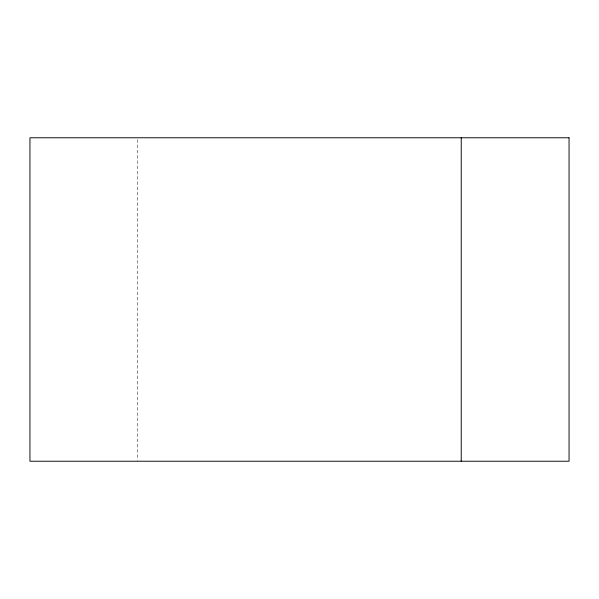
<?xml version="1.0" encoding="UTF-8"?>
<svg xmlns="http://www.w3.org/2000/svg" width="599" height="599" viewBox="0 0 599 599"><rect width="100%" height="100%" fill="white"/><g stroke="black" fill="none" stroke-linecap="round" stroke-linejoin="round"><path stroke-width="0.45" stroke-dasharray="3 2.25" d="M137.77 139.642L137.77 460.294"/><path stroke-width="0.9" d="M461.23 137.77L461.23 461.23M569.05 137.77L29.95 137.77L29.95 461.23L569.05 461.23L569.05 137.77"/></g></svg>
